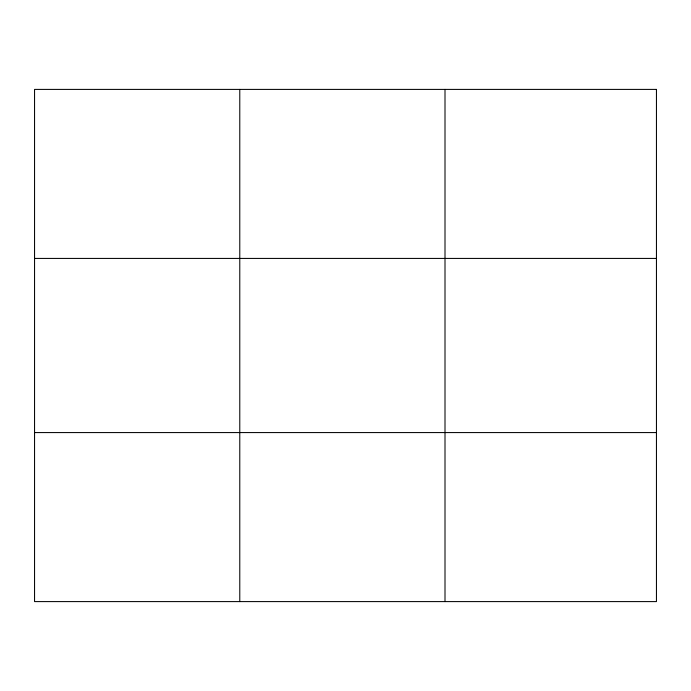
<?xml version="1.0" encoding="UTF-8"?>
<svg xmlns="http://www.w3.org/2000/svg" width="691" height="691" viewBox="0 0 691 691"><rect width="100%" height="100%" fill="white"/><g stroke="black" fill="none" stroke-linecap="round" stroke-linejoin="round"><path stroke-width="1.04" d="M239.777 601.593L239.777 89.407M445.004 601.593L445.004 89.407M34.55 258.425L656.45 258.425M34.55 432.575L656.45 432.575M656.45 89.407L656.45 601.593L34.55 601.593L34.55 89.407L656.45 89.407"/></g></svg>
